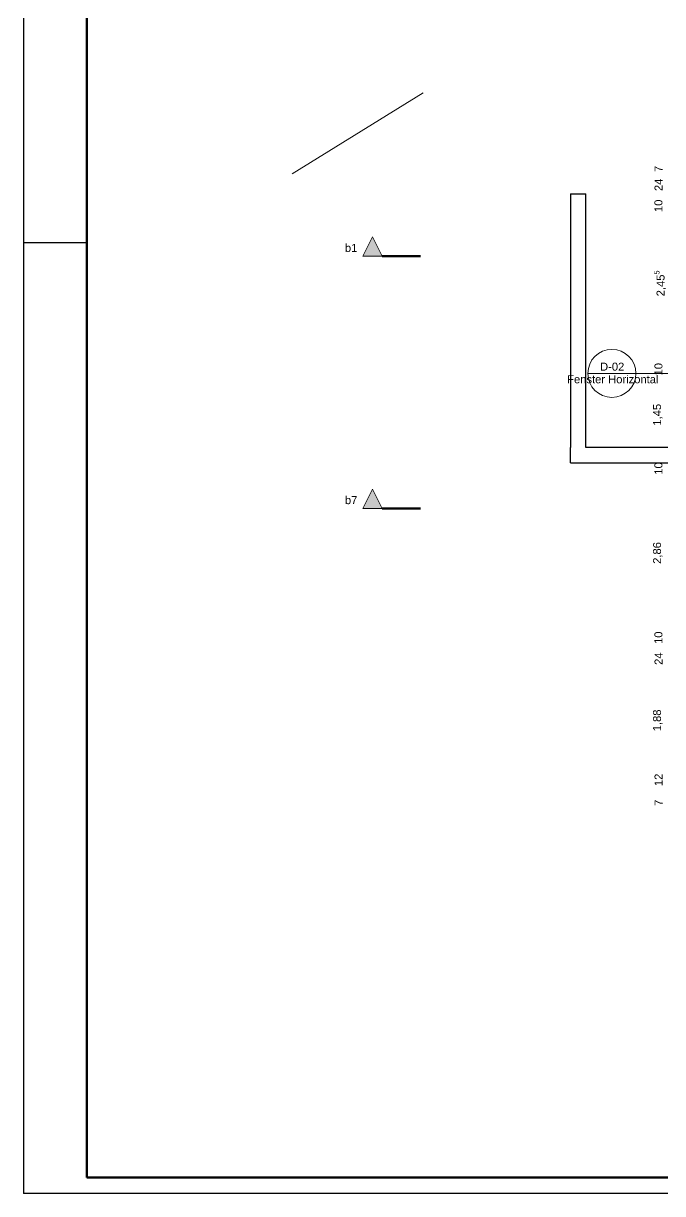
# Model space of a CAD drawing. Extents: x 0 to 42, y 0 to 29.7.
# Drawn here: x 0 to 9.99, y 0 to 18.28 of the extents above; entities that cross this region are included whole.
import ezdxf
from ezdxf.xclip import XClip

# ---------------------------------------------------------------- set-up
doc = ezdxf.new("R2010")
doc.units = 0
doc.header["$MEASUREMENT"] = 0
doc.header["$XCLIPFRAME"] = 0
for name, pattern in [('STRICHPUNKT2', [0.635, 0.3175, -0.15875, 0, -0.15875]), ('Strichpunktlinie', [0.335139, 0.176389, -0.088194, 0, -0.070556]), ('Wipeout_Contour', [50, 0, -50])]:
    doc.linetypes.add(name, pattern=pattern)
for name, color, linetype in [('0_10 - Details', 7, 'Continuous'), ('0_10 - Schnitte', 7, 'Continuous'), ('0_40 - Planköpfe', 7, 'Continuous'), ('331 - Tragende Außenwände.Statisch erforderlich', 7, 'Continuous'), ('5_00 - WP Ausbau - Bemaßung', 7, 'Continuous')]:
    doc.layers.add(name, color=color, linetype=linetype)
doc.styles.add('ERSTELLTER_STIL_1', font='arial.ttf')

# ---------------------------------------------------------------- blocks, each defined once
blk = doc.blocks.new('Zeichnung_1_1', base_point=(26.132, 15.727))
at = {"layer": '0_10 - Schnitte', "linetype": 'Continuous', "lineweight": 18, "true_color": 0x05000d}
for points in [[(5.303, 14.643), (5.603, 14.643), (5.453, 14.943)], [(5.303, 10.703), (5.603, 10.703), (5.453, 11.003)]]:
    blk.add_hatch(color=178, dxfattribs=at).paths.add_polyline_path(points)
at = {"layer": '0_10 - Details', "color": 178, "linetype": 'Continuous', "lineweight": 18, "ltscale": 20, "true_color": 0x05000d}
blk.add_line((11.016, 12.812), (9.57, 12.812), dxfattribs=at)
at = {"layer": '0_10 - Schnitte', "color": 178, "linetype": 'Strichpunktlinie', "lineweight": 50, "ltscale": 20, "true_color": 0x05000d}
for p, q in [((5.603, 14.643), (6.203, 14.643)), ((5.603, 10.703), (6.203, 10.703))]:
    blk.add_line(p, q, dxfattribs=at)
at = {"layer": '0_10 - Schnitte', "color": 178, "linetype": 'Continuous', "lineweight": 18, "ltscale": 20, "true_color": 0x05000d, "flags": 128}
for points in [[(5.303, 14.643), (5.603, 14.643), (5.453, 14.943)], [(5.303, 10.703), (5.603, 10.703), (5.453, 11.003)]]:
    blk.add_lwpolyline(points, close=True, dxfattribs=at)
at = {"layer": '331 - Tragende Außenwände.Statisch erforderlich', "color": 190, "linetype": 'STRICHPUNKT2', "lineweight": 18, "ltscale": 20, "true_color": 0x9900ff, "flags": 128}
blk.add_lwpolyline([(16.991, 24.134), (14.565, 22.342), (4.198, 15.928)], dxfattribs=at)
at = {"layer": '0_10 - Details', "color": 178, "linetype": 'Continuous', "lineweight": 18, "true_color": 0x05000d, "insert": (9.01, 12.853), "char_height": 0.125, "attachment_point": 7, "style": 'ERSTELLTER_STIL_1'}
blk.add_mtext('\\A1;{\\pql;\\fArial|b0|i0|c0|p38;D-02}', dxfattribs=at)
at = {"layer": '0_10 - Schnitte', "color": 178, "linetype": 'Continuous', "lineweight": 18, "true_color": 0x05000d, "char_height": 0.125, "attachment_point": 7, "style": 'ERSTELLTER_STIL_1'}
for s, insert in [('\\A1;{\\pql;\\pt0;\\fArial|b0|i0|c0|p38;b1}', (5.023, 14.708)), ('\\A1;{\\pql;\\pt0;\\fArial|b0|i0|c0|p38;b7}', (5.023, 10.768))]:
    blk.add_mtext(s, dxfattribs=dict(at, insert=insert))
at = {"layer": '5_00 - WP Ausbau - Bemaßung', "color": 178, "linetype": 'Continuous', "lineweight": 18, "true_color": 0x05000d, "char_height": 0.125, "attachment_point": 7, "rotation": 90, "style": 'ERSTELLTER_STIL_1'}
for s, insert, width in [('\\A1;{\\pql;\\fArial|b0|i0|c0|p38;7}', (9.986, 15.957), 0.09486), ('\\A1;{\\pql;\\fArial|b0|i0|c0|p38;24}', (9.986, 15.661), 0.18971), ('\\A1;{\\pql;\\fArial|b0|i0|c0|p38;10}', (9.986, 15.333), 0.18971), ('\\A1;{\\pql;\\fArial|b0|i0|c0|p38;10}', (9.986, 12.78), 0.18971), ('\\A1;{\\pql;\\fArial|b0|i0|c0|p38;1,45}', (9.986, 11.996), 0.33257), ('\\A1;{\\pql;\\fArial|b0|i0|c0|p38;2,86}', (9.986, 9.837), 0.33257), ('\\A1;{\\pql;\\fArial|b0|i0|c0|p38;10}', (9.986, 8.586), 0.18971), ('\\A1;{\\pql;\\fArial|b0|i0|c0|p38;24}', (9.986, 8.259), 0.18971), ('\\A1;{\\pql;\\fArial|b0|i0|c0|p38;1,88}', (9.986, 7.222), 0.33257), ('\\A1;{\\pql;\\fArial|b0|i0|c0|p38;12}', (9.986, 6.366), 0.18971), ('\\A1;{\\pql;\\fArial|b0|i0|c0|p38;7}', (9.986, 6.057), 0.09486)]:
    blk.add_mtext(s, dxfattribs=dict(at, insert=insert, width=width))
at = {"layer": '5_00 - WP Ausbau - Bemaßung', "color": 178, "linetype": 'Continuous', "lineweight": 18, "true_color": 0x05000d, "insert": (10.054, 14.016), "char_height": 0.125, "attachment_point": 7, "rotation": 90, "style": 'ERSTELLTER_STIL_1'}
blk.add_mtext('\\A1;{\\pql;\\fArial|b0|i0|c0|p38;2,45\\fArial|b0|i0|c0|p38;\\A1{\\H.66x;\\S5^  ;}}', dxfattribs=at)
at = {"color": 254, "linetype": 'Wipeout_Contour', "lineweight": 0, "ltscale": 44.045693}
blk.add_wipeout([(8.549, 11.657), (8.549, 11.417), (8.789, 11.657)], dxfattribs=at).dxf.layer = '331 - Tragende Außenwände.Statisch erforderlich'
at = {"color": 254, "linetype": 'Wipeout_Contour', "lineweight": 0, "ltscale": 42.597602}
blk.add_wipeout([(8.789, 11.657), (8.549, 11.417), (8.789, 11.417)], dxfattribs=at).dxf.layer = '331 - Tragende Außenwände.Statisch erforderlich'
at = {"layer": '331 - Tragende Außenwände.Statisch erforderlich', "color": 178, "linetype": 'Continuous', "lineweight": 25, "ltscale": 20, "true_color": 0x05000d, "flags": 128}
blk.add_lwpolyline([(8.549, 11.417), (8.549, 11.657)], dxfattribs=at)
at = {"color": 254, "linetype": 'Wipeout_Contour', "lineweight": 0, "ltscale": 61.315608}
blk.add_wipeout([(8.789, 11.417), (11.348, 11.417), (11.348, 11.657), (8.789, 11.657)], dxfattribs=at).dxf.layer = '331 - Tragende Außenwände.Statisch erforderlich'
at = {"layer": '331 - Tragende Außenwände.Statisch erforderlich', "color": 178, "linetype": 'Continuous', "lineweight": 25, "ltscale": 20, "true_color": 0x05000d, "flags": 128}
for points in [[(11.348, 11.657), (8.789, 11.657)], [(8.549, 11.417), (11.348, 11.417)]]:
    blk.add_lwpolyline(points, dxfattribs=at)
at = {"layer": '5_00 - WP Ausbau - Bemaßung', "color": 178, "linetype": 'Continuous', "lineweight": 18, "true_color": 0x05000d, "insert": (9.986, 11.23), "char_height": 0.125, "width": 0.18971, "attachment_point": 7, "rotation": 90, "style": 'ERSTELLTER_STIL_1'}
blk.add_mtext('\\A1;{\\pql;\\fArial|b0|i0|c0|p38;10}', dxfattribs=at)
at = {"color": 254, "linetype": 'Wipeout_Contour', "lineweight": 0, "ltscale": 64.691925}
blk.add_wipeout([(8.789, 11.657), (8.789, 15.617), (8.549, 15.617), (8.549, 11.657)], dxfattribs=at).dxf.layer = '331 - Tragende Außenwände.Statisch erforderlich'
at = {"layer": '0_10 - Details', "color": 178, "linetype": 'Continuous', "lineweight": 18, "ltscale": 20, "true_color": 0x05000d}
blk.add_line((8.82, 12.812), (9.57, 12.812), dxfattribs=at)
at = {"layer": '0_10 - Details', "color": 178, "linetype": 'Continuous', "lineweight": 18, "ltscale": 20, "true_color": 0x05000d, "flags": 128}
blk.add_lwpolyline([(9.57, 12.812, 1), (8.82, 12.812, 1)], format="xyb", close=True, dxfattribs=at)
at = {"layer": '331 - Tragende Außenwände.Statisch erforderlich', "color": 178, "linetype": 'Continuous', "lineweight": 25, "ltscale": 20, "true_color": 0x05000d, "flags": 128}
for points in [[(8.549, 15.617), (8.789, 15.617)], [(8.549, 15.617), (8.549, 11.657)], [(8.789, 11.657), (8.789, 15.617)]]:
    blk.add_lwpolyline(points, dxfattribs=at)
at = {"layer": '0_10 - Details', "color": 178, "linetype": 'Continuous', "lineweight": 18, "true_color": 0x05000d, "insert": (8.496, 12.783), "char_height": 0.125, "attachment_point": 1, "style": 'ERSTELLTER_STIL_1'}
blk.add_mtext('\\A1;{\\pql;\\fArial|b0|i0|c0|p38;Fenster Horizontal}', dxfattribs=at)

msp = doc.modelspace()

# ---------------------------------------------------------------- linework, layer by layer
at = {"layer": '0_40 - Planköpfe', "color": 178, "linetype": 'Continuous', "lineweight": 25, "ltscale": 20, "true_color": 0x05000d}
for p, q in [((0, 29.7), (0, 0)), ((0.993, 14.85), (0, 14.85)), ((42.05, 0), (0, 0))]:
    msp.add_line(p, q, dxfattribs=at)
at = {"layer": '0_40 - Planköpfe', "color": 178, "linetype": 'Continuous', "lineweight": 100, "ltscale": 20, "true_color": 0x05000d}
for p, q in [((0.993, 29.45), (0.993, 0.251)), ((0.993, 0.251), (41.805, 0.25))]:
    msp.add_line(p, q, dxfattribs=at)

# ---------------------------------------------------------------- block references
at = {"color": 178, "linetype": 'Continuous', "lineweight": 25, "ltscale": 20, "true_color": 0x05000d}
ref = msp.add_blockref('Zeichnung_1_1', (26.132, 15.727), dxfattribs=at)
XClip(ref).set_block_clipping_path([(4.1980274282, 3.0257570699), (31.7992466844, 24.1343286538)])

doc.saveas('drawing.dxf')
